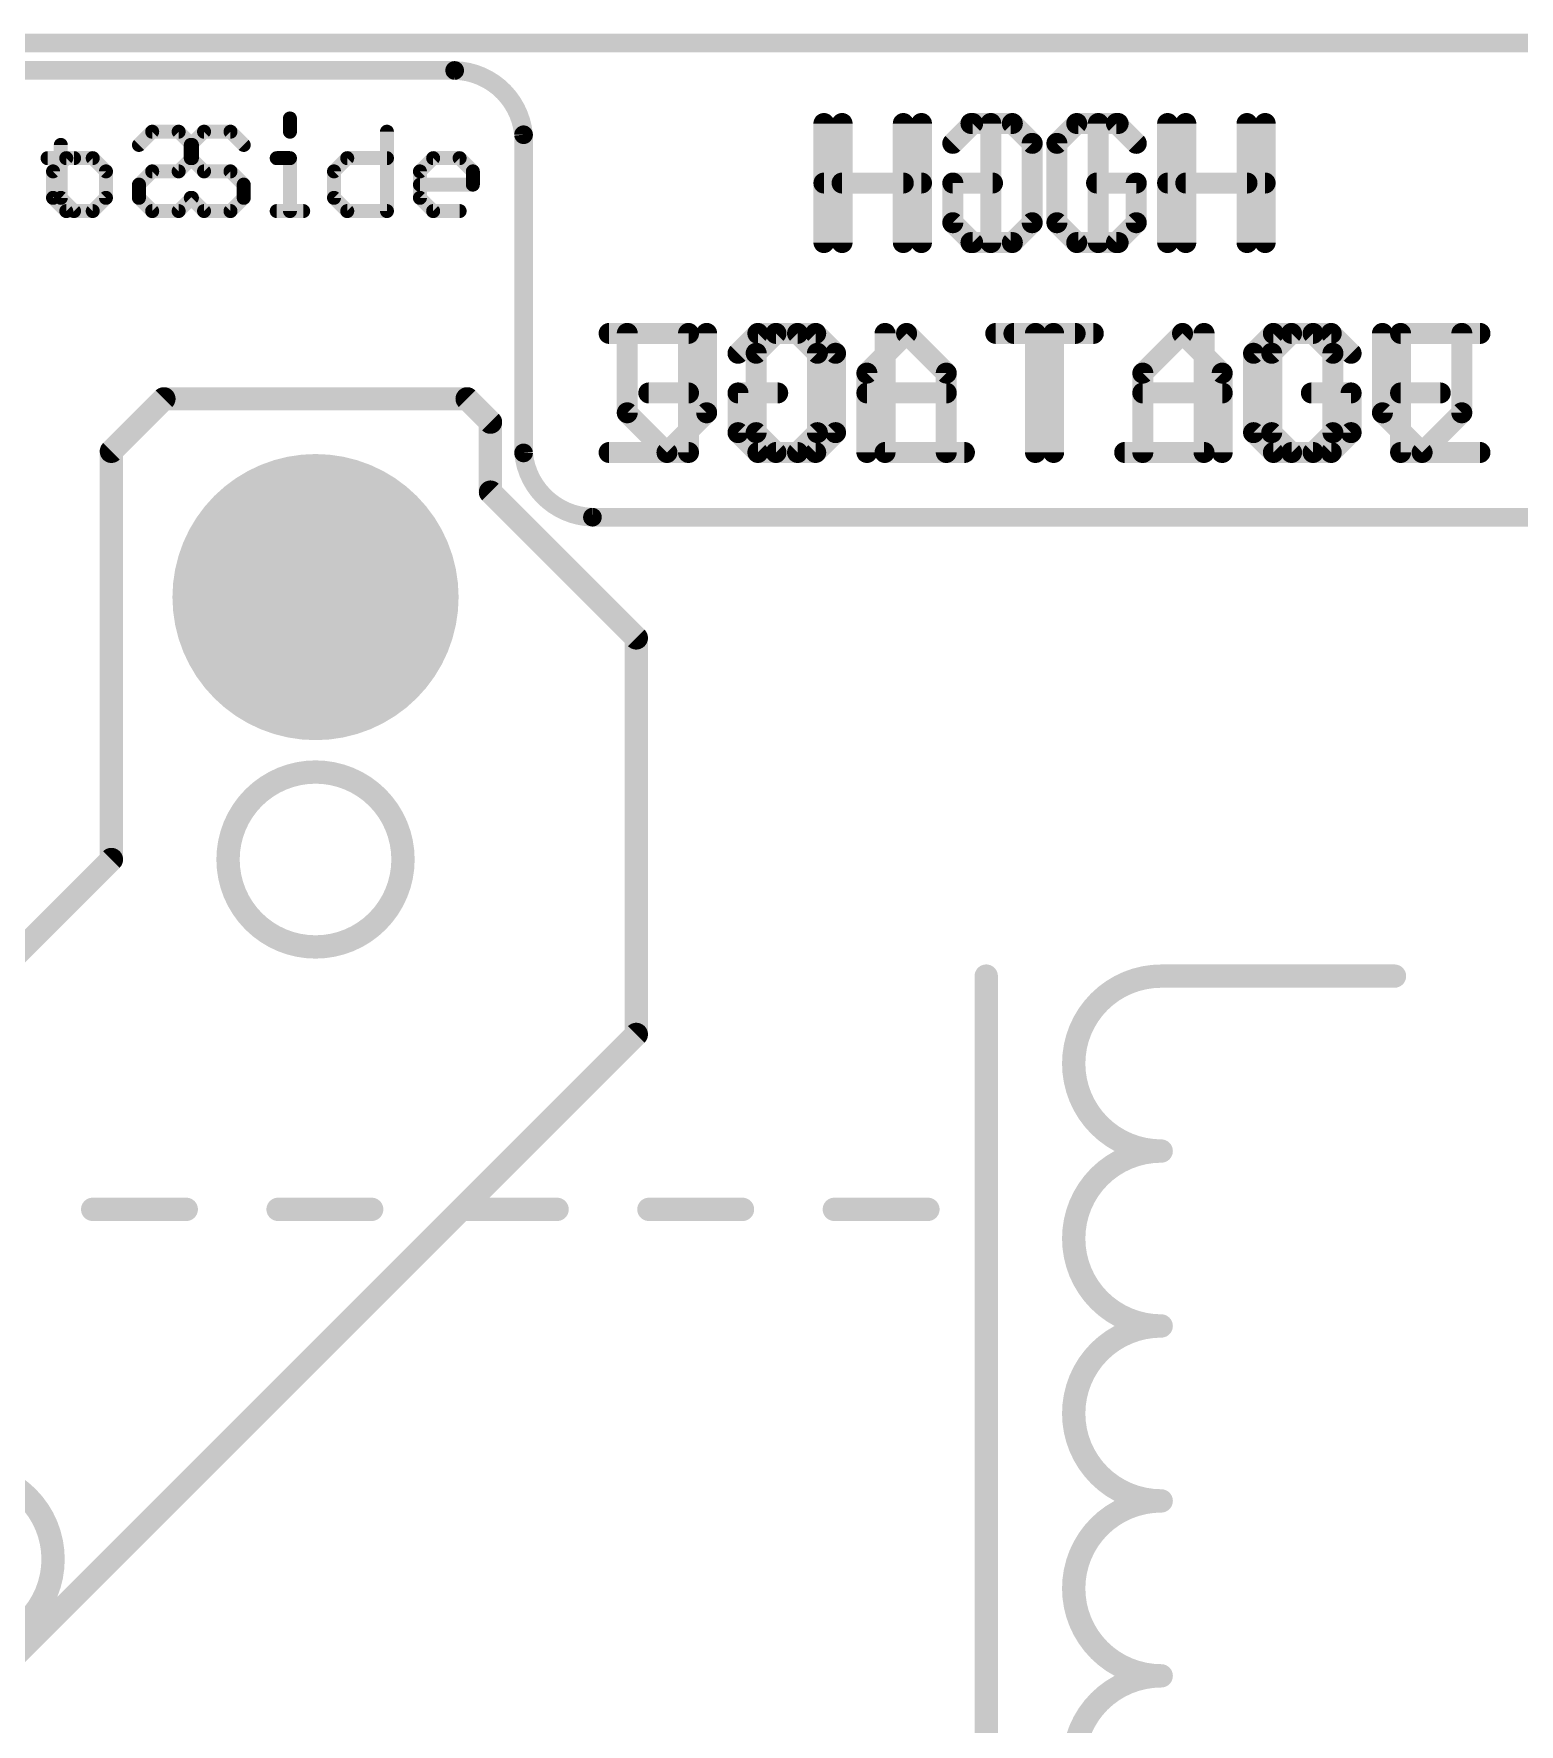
# Model space of a CAD drawing. Extents: x -31 to 86, y -14 to 53.
# Drawn here: x 21.06 to 37.24, y 12.17 to 30.58 of the extents above; entities that cross this region are included whole.
import ezdxf

# ---------------------------------------------------------------- set-up
doc = ezdxf.new("R2010")
doc.units = 0
for name, color, linetype in [('1', 12, 'CONTINUOUS'), ('16', 132, 'CONTINUOUS'), ('17', 110, 'CONTINUOUS'), ('20', 53, 'CONTINUOUS'), ('21', 41, 'CONTINUOUS'), ('22', 40, 'CONTINUOUS')]:
    doc.layers.add(name, color=color, linetype=linetype)

# ---------------------------------------------------------------- blocks, each defined once
blk = doc.blocks.new('ROUNDP')
at = {"const_width": 0.5}
blk.add_lwpolyline([(0, -0.25, 1), (0, 0.25, 1), (0, -0.25)], format="xyb", dxfattribs=at)

msp = doc.modelspace()

# ---------------------------------------------------------------- linework, layer by layer
at = {"layer": '1', "const_width": 0.254}
for points in [[(21.9075, 26.035), (22.479, 26.6065)], [(22.479, 26.6065), (25.781, 26.6065)], [(25.781, 26.6065), (26.035, 26.3525)], [(26.035, 26.3525), (26.035, 25.5905)], [(21.9075, 21.59), (21.9075, 26.035)], [(26.035, 25.5905), (27.6225, 24.003)], [(27.6225, 24.003), (27.6225, 19.685)], [(17.5895, 17.272), (21.9075, 21.59)], [(27.6225, 19.685), (20.6375, 12.7)]]:
    msp.add_lwpolyline(points, dxfattribs=at)
at = {"layer": '1', "const_width": 0.127}
for points in [[(22.479, 26.67, 1), (22.479, 26.543)], [(22.5239, 26.5616, 1), (22.4341, 26.6514)], [(25.8259, 26.6514, 1), (25.7361, 26.5616)], [(25.781, 26.543, 1), (25.781, 26.67)], [(26.0985, 26.3525, 1), (25.9715, 26.3525)], [(25.9901, 26.3076, 1), (26.0799, 26.3974)], [(21.971, 26.035, 1), (21.844, 26.035)], [(21.8626, 26.0799, 1), (21.9524, 25.9901)], [(26.0799, 25.6354, 1), (25.9901, 25.5456)], [(25.9715, 25.5905, 1), (26.0985, 25.5905)], [(27.686, 24.003, 1), (27.559, 24.003)], [(27.5776, 23.9581, 1), (27.6674, 24.0479)], [(21.844, 21.59, 1), (21.971, 21.59)], [(21.9524, 21.5451, 1), (21.8626, 21.6349)], [(27.559, 19.685, 1), (27.686, 19.685)], [(27.6674, 19.6401, 1), (27.5776, 19.7299)]]:
    msp.add_lwpolyline(points, format="xyb", dxfattribs=at)
at = {"layer": '16', "const_width": 0.254}
for points in [[(21.9075, 26.035), (22.479, 26.6065)], [(22.479, 26.6065), (25.781, 26.6065)], [(25.781, 26.6065), (26.035, 26.3525)], [(26.035, 26.3525), (26.035, 25.5905)], [(21.9075, 21.59), (21.9075, 26.035)], [(26.035, 25.5905), (27.6225, 24.003)], [(27.6225, 24.003), (27.6225, 19.685)], [(17.5895, 17.272), (21.9075, 21.59)], [(27.6225, 19.685), (20.6375, 12.7)]]:
    msp.add_lwpolyline(points, dxfattribs=at)
at = {"layer": '16', "const_width": 0.127}
for points in [[(22.479, 26.67, 1), (22.479, 26.543)], [(22.5239, 26.5616, 1), (22.4341, 26.6514)], [(25.8259, 26.6514, 1), (25.7361, 26.5616)], [(25.781, 26.543, 1), (25.781, 26.67)], [(26.0985, 26.3525, 1), (25.9715, 26.3525)], [(25.9901, 26.3076, 1), (26.0799, 26.3974)], [(21.971, 26.035, 1), (21.844, 26.035)], [(21.8626, 26.0799, 1), (21.9524, 25.9901)], [(26.0799, 25.6354, 1), (25.9901, 25.5456)], [(25.9715, 25.5905, 1), (26.0985, 25.5905)], [(27.686, 24.003, 1), (27.559, 24.003)], [(27.5776, 23.9581, 1), (27.6674, 24.0479)], [(21.844, 21.59, 1), (21.971, 21.59)], [(21.9524, 21.5451, 1), (21.8626, 21.6349)], [(27.559, 19.685, 1), (27.686, 19.685)], [(27.6674, 19.6401, 1), (27.5776, 19.7299)]]:
    msp.add_lwpolyline(points, format="xyb", dxfattribs=at)
at = {"layer": '20', "const_width": 0.2032}
msp.add_lwpolyline([(2.54, 30.48), (59.69, 30.48)], dxfattribs=at)
at = {"layer": '21'}
for points, const_width in [([(13.87, 30.1825), (25.645, 30.1825)], 0.2032), ([(23.8516, 29.6596), (23.8516, 29.5155)], 0.1524), ([(29.8631, 28.3083), (29.8631, 29.6048)], 0.2286), ([(30.7275, 29.6048), (30.7275, 28.3083)], 0.2286), ([(31.2664, 29.6048), (31.6986, 29.6048)], 0.2286), ([(31.4825, 28.3083), (31.4825, 29.6048)], 0.2286), ([(32.418, 29.6048), (32.2019, 29.3887)], 0.2286), ([(32.8502, 29.6048), (32.418, 29.6048)], 0.2286), ([(33.0663, 29.3887), (32.8502, 29.6048)], 0.2286), ([(33.6052, 28.3083), (33.6052, 29.6048)], 0.2286), ([(34.4695, 29.6048), (34.4695, 28.3083)], 0.2286), ([(22.9161, 29.5155), (22.772, 29.3715)], 0.1524), ([(23.2042, 29.5155), (22.9161, 29.5155)], 0.1524), ([(23.3483, 29.3715), (23.2042, 29.5155)], 0.1524), ([(24.9075, 29.5155), (24.9075, 28.6512)], 0.1524), ([(26.395, 26.0175), (26.395, 29.4825)], 0.2032), ([(32.2019, 29.3887), (32.2019, 28.5244)], 0.2286), ([(21.2128, 29.2274), (21.501, 29.2274)], 0.1524), ([(21.3569, 29.3715), (21.3569, 28.7953)], 0.1524), ([(22.772, 29.3715), (22.772, 29.2274)], 0.1524), ([(22.772, 29.2274), (22.9161, 29.0834)], 0.1524), ([(23.7076, 29.2274), (23.8516, 29.2274)], 0.1524), ([(23.8516, 29.2274), (23.8516, 28.6512)], 0.1524), ([(24.3312, 29.0834), (24.4753, 29.2274)], 0.1524), ([(24.4753, 29.2274), (24.9075, 29.2274)], 0.1524), ([(25.2668, 29.0834), (25.4108, 29.2274)], 0.1524), ([(25.4108, 29.2274), (25.6989, 29.2274)], 0.1524), ([(25.6989, 29.2274), (25.843, 29.0834)], 0.1524), ([(22.9161, 29.0834), (23.2042, 29.0834)], 0.1524), ([(23.2042, 29.0834), (23.3483, 28.9393)], 0.1524), ([(24.3312, 28.7953), (24.3312, 29.0834)], 0.1524), ([(25.2668, 28.7953), (25.2668, 29.0834)], 0.1524), ([(25.843, 29.0834), (25.843, 28.9393)], 0.1524), ([(23.3483, 28.9393), (23.3483, 28.7953)], 0.1524), ([(25.843, 28.9393), (25.2668, 28.9393)], 0.1524), ([(29.8631, 28.9566), (30.7275, 28.9566)], 0.2286), ([(33.0663, 28.9566), (32.6341, 28.9566)], 0.2286), ([(33.0663, 28.5244), (33.0663, 28.9566)], 0.2286), ([(33.6052, 28.9566), (34.4695, 28.9566)], 0.2286), ([(21.3569, 28.7953), (21.501, 28.6512)], 0.1524), ([(22.9161, 28.6512), (22.772, 28.7953)], 0.1524), ([(23.2042, 28.6512), (22.9161, 28.6512)], 0.1524), ([(23.3483, 28.7953), (23.2042, 28.6512)], 0.1524), ([(23.7076, 28.6512), (23.9957, 28.6512)], 0.1524), ([(24.4753, 28.6512), (24.3312, 28.7953)], 0.1524), ([(24.9075, 28.6512), (24.4753, 28.6512)], 0.1524), ([(25.4108, 28.6512), (25.2668, 28.7953)], 0.1524), ([(25.6989, 28.6512), (25.4108, 28.6512)], 0.1524), ([(32.2019, 28.5244), (32.418, 28.3083)], 0.2286), ([(32.8502, 28.3083), (33.0663, 28.5244)], 0.2286), ([(31.2664, 28.3083), (31.6986, 28.3083)], 0.2286), ([(32.418, 28.3083), (32.8502, 28.3083)], 0.2286), ([(27.5243, 27.3188), (27.5243, 26.4545)], 0.2286), ([(28.3887, 26.4545), (28.3887, 27.3188)], 0.2286), ([(29.1437, 27.3188), (28.9276, 27.1027)], 0.2286), ([(29.5759, 27.3188), (29.1437, 27.3188)], 0.2286), ([(29.7919, 27.1027), (29.5759, 27.3188)], 0.2286), ([(30.3309, 27.3188), (30.3309, 26.0223)], 0.2286), ([(31.7342, 27.3188), (32.5985, 27.3188)], 0.2286), ([(32.1663, 26.0223), (32.1663, 27.3188)], 0.2286), ([(33.1374, 26.8866), (33.5696, 27.3188)], 0.2286), ([(33.5696, 27.3188), (34.0018, 26.8866)], 0.2286), ([(34.7568, 27.3188), (34.5407, 27.1027)], 0.2286), ([(35.189, 27.3188), (34.7568, 27.3188)], 0.2286), ([(35.4051, 27.1027), (35.189, 27.3188)], 0.2286), ([(36.8083, 27.3188), (35.944, 27.3188)], 0.2286), ([(35.944, 27.3188), (35.944, 26.0223)], 0.2286), ([(28.9276, 27.1027), (28.9276, 26.2384)], 0.2286), ([(29.7919, 26.2384), (29.7919, 27.1027)], 0.2286), ([(34.5407, 27.1027), (34.5407, 26.2384)], 0.2286), ([(33.1374, 26.0223), (33.1374, 26.8866)], 0.2286), ([(34.0018, 26.8866), (34.0018, 26.0223)], 0.2286), ([(33.1374, 26.6706), (34.0018, 26.6706)], 0.2286), ([(35.4051, 26.6706), (34.9729, 26.6706)], 0.2286), ([(35.4051, 26.2384), (35.4051, 26.6706)], 0.2286), ([(35.944, 26.6706), (36.3762, 26.6706)], 0.2286), ([(27.5243, 26.4545), (27.9565, 26.0223)], 0.2286), ([(27.9565, 26.0223), (28.3887, 26.4545)], 0.2286), ([(28.9276, 26.2384), (29.1437, 26.0223)], 0.2286), ([(29.5759, 26.0223), (29.7919, 26.2384)], 0.2286), ([(34.5407, 26.2384), (34.7568, 26.0223)], 0.2286), ([(35.189, 26.0223), (35.4051, 26.2384)], 0.2286), ([(29.1437, 26.0223), (29.5759, 26.0223)], 0.2286), ([(30.3309, 26.0223), (31.1952, 26.0223)], 0.2286), ([(34.7568, 26.0223), (35.189, 26.0223)], 0.2286), ([(35.944, 26.0223), (36.8083, 26.0223)], 0.2286), ([(27.145, 25.3175), (45.145, 25.3175)], 0.2032)]:
    msp.add_lwpolyline(points, dxfattribs=dict(at, const_width=const_width))
for points, const_width in [([(26.395, 29.4825, 0.3802), (25.645, 30.1825)], 0.2032), ([(25.6462, 30.2333, 1), (25.6438, 30.1317)], 0.1016), ([(25.645, 30.1317, 1), (25.645, 30.2333)], 0.1016), ([(23.8897, 29.6596, 1), (23.8135, 29.6596)], 0.0762), ([(29.9203, 29.6048, 1), (29.806, 29.6048)], 0.1143), ([(30.7846, 29.6048, 1), (30.6703, 29.6048)], 0.1143), ([(31.2664, 29.662, 1), (31.2664, 29.5477)], 0.1143), ([(31.5396, 29.6048, 1), (31.4253, 29.6048)], 0.1143), ([(31.6986, 29.5477, 1), (31.6986, 29.662)], 0.1143), ([(32.418, 29.662, 1), (32.418, 29.5477)], 0.1143), ([(32.4584, 29.5644, 1), (32.3776, 29.6452)], 0.1143), ([(32.8906, 29.6452, 1), (32.8098, 29.5644)], 0.1143), ([(32.8502, 29.5477, 1), (32.8502, 29.662)], 0.1143), ([(33.6623, 29.6048, 1), (33.548, 29.6048)], 0.1143), ([(34.5267, 29.6048, 1), (34.4124, 29.6048)], 0.1143), ([(22.9161, 29.5536, 1), (22.9161, 29.4774)], 0.0762), ([(22.943, 29.4886, 1), (22.8892, 29.5425)], 0.0762), ([(23.2312, 29.5425, 1), (23.1773, 29.4886)], 0.0762), ([(23.2042, 29.4774, 1), (23.2042, 29.5536)], 0.0762), ([(23.8135, 29.5155, 1), (23.8897, 29.5155)], 0.0762), ([(24.9456, 29.5155, 1), (24.8694, 29.5155)], 0.0762), ([(26.4458, 29.4825, 1), (26.3442, 29.4825)], 0.1016), ([(26.3444, 29.4778, 1), (26.4456, 29.4872)], 0.1016), ([(32.2591, 29.3887, 1), (32.1448, 29.3887)], 0.1143), ([(32.1615, 29.4291, 1), (32.2423, 29.3483)], 0.1143), ([(33.0258, 29.3483, 1), (33.1067, 29.4291)], 0.1143), ([(21.2128, 29.2655, 1), (21.2128, 29.1893)], 0.0762), ([(21.395, 29.3715, 1), (21.3188, 29.3715)], 0.0762), ([(21.501, 29.1893, 1), (21.501, 29.2655)], 0.0762), ([(22.8101, 29.3715, 1), (22.7339, 29.3715)], 0.0762), ([(22.7451, 29.3984, 1), (22.799, 29.3445)], 0.0762), ([(22.799, 29.2544, 1), (22.7451, 29.2005)], 0.0762), ([(23.3213, 29.3445, 1), (23.3752, 29.3984)], 0.0762), ([(23.7076, 29.2655, 1), (23.7076, 29.1893)], 0.0762), ([(23.8897, 29.2274, 1), (23.8135, 29.2274)], 0.0762), ([(23.8516, 29.1893, 1), (23.8516, 29.2655)], 0.0762), ([(24.4753, 29.2655, 1), (24.4753, 29.1893)], 0.0762), ([(24.5022, 29.2005, 1), (24.4484, 29.2544)], 0.0762), ([(24.9075, 29.1893, 1), (24.9075, 29.2655)], 0.0762), ([(25.4108, 29.2655, 1), (25.4108, 29.1893)], 0.0762), ([(25.4378, 29.2005, 1), (25.3839, 29.2544)], 0.0762), ([(25.7259, 29.2544, 1), (25.672, 29.2005)], 0.0762), ([(25.6989, 29.1893, 1), (25.6989, 29.2655)], 0.0762), ([(22.7339, 29.2274, 1), (22.8101, 29.2274)], 0.0762), ([(22.9161, 29.1215, 1), (22.9161, 29.0453)], 0.0762), ([(22.8892, 29.0564, 1), (22.943, 29.1103)], 0.0762), ([(23.2312, 29.1103, 1), (23.1773, 29.0564)], 0.0762), ([(23.2042, 29.0453, 1), (23.2042, 29.1215)], 0.0762), ([(24.3693, 29.0834, 1), (24.2931, 29.0834)], 0.0762), ([(24.3043, 29.1103, 1), (24.3582, 29.0564)], 0.0762), ([(25.2398, 29.1103, 1), (25.2937, 29.0564)], 0.0762), ([(25.3049, 29.0834, 1), (25.2287, 29.0834)], 0.0762), ([(25.8811, 29.0834, 1), (25.8049, 29.0834)], 0.0762), ([(25.816, 29.0564, 1), (25.8699, 29.1103)], 0.0762), ([(23.3864, 28.9393, 1), (23.3102, 28.9393)], 0.0762), ([(23.3213, 28.9124, 1), (23.3752, 28.9663)], 0.0762), ([(25.2668, 28.9774, 1), (25.2668, 28.9012)], 0.0762), ([(25.8049, 28.9393, 1), (25.8811, 28.9393)], 0.0762), ([(25.843, 28.9012, 1), (25.843, 28.9774)], 0.0762), ([(29.8631, 29.0137, 1), (29.8631, 28.8994)], 0.1143), ([(30.7275, 28.8994, 1), (30.7275, 29.0137)], 0.1143), ([(32.6341, 29.0137, 1), (32.6341, 28.8994)], 0.1143), ([(33.1234, 28.9566, 1), (33.0091, 28.9566)], 0.1143), ([(33.0663, 28.8994, 1), (33.0663, 29.0137)], 0.1143), ([(33.6052, 29.0137, 1), (33.6052, 28.8994)], 0.1143), ([(34.4695, 28.8994, 1), (34.4695, 29.0137)], 0.1143), ([(21.3838, 28.8222, 1), (21.33, 28.7683)], 0.0762), ([(21.3188, 28.7953, 1), (21.395, 28.7953)], 0.0762), ([(22.799, 28.8222, 1), (22.7451, 28.7683)], 0.0762), ([(22.9161, 28.6893, 1), (22.9161, 28.6131)], 0.0762), ([(23.2042, 28.6131, 1), (23.2042, 28.6893)], 0.0762), ([(23.3102, 28.7953, 1), (23.3864, 28.7953)], 0.0762), ([(23.3752, 28.7683, 1), (23.3213, 28.8222)], 0.0762), ([(23.7076, 28.6893, 1), (23.7076, 28.6131)], 0.0762), ([(23.9957, 28.6131, 1), (23.9957, 28.6893)], 0.0762), ([(24.3582, 28.8222, 1), (24.3043, 28.7683)], 0.0762), ([(24.2931, 28.7953, 1), (24.3693, 28.7953)], 0.0762), ([(24.4753, 28.6893, 1), (24.4753, 28.6131)], 0.0762), ([(24.9075, 28.6131, 1), (24.9075, 28.6893)], 0.0762), ([(25.2937, 28.8222, 1), (25.2398, 28.7683)], 0.0762), ([(25.2287, 28.7953, 1), (25.3049, 28.7953)], 0.0762), ([(25.4108, 28.6893, 1), (25.4108, 28.6131)], 0.0762), ([(25.6989, 28.6131, 1), (25.6989, 28.6893)], 0.0762), ([(21.474, 28.6243, 1), (21.5279, 28.6781)], 0.0762), ([(22.8892, 28.6243, 1), (22.943, 28.6781)], 0.0762), ([(23.1773, 28.6781, 1), (23.2312, 28.6243)], 0.0762), ([(23.8135, 28.6512, 1), (23.8897, 28.6512)], 0.0762), ([(24.4484, 28.6243, 1), (24.5022, 28.6781)], 0.0762), ([(24.8694, 28.6512, 1), (24.9456, 28.6512)], 0.0762), ([(25.3839, 28.6243, 1), (25.4378, 28.6781)], 0.0762), ([(32.2423, 28.5648, 1), (32.1615, 28.484)], 0.1143), ([(32.1448, 28.5244, 1), (32.2591, 28.5244)], 0.1143), ([(33.0091, 28.5244, 1), (33.1234, 28.5244)], 0.1143), ([(33.1067, 28.484, 1), (33.0258, 28.5648)], 0.1143), ([(29.806, 28.3083, 1), (29.9203, 28.3083)], 0.1143), ([(30.6703, 28.3083, 1), (30.7846, 28.3083)], 0.1143), ([(31.2664, 28.3655, 1), (31.2664, 28.2512)], 0.1143), ([(31.4253, 28.3083, 1), (31.5396, 28.3083)], 0.1143), ([(31.6986, 28.2512, 1), (31.6986, 28.3655)], 0.1143), ([(32.418, 28.3655, 1), (32.418, 28.2512)], 0.1143), ([(32.3776, 28.2679, 1), (32.4584, 28.3487)], 0.1143), ([(32.8098, 28.3487, 1), (32.8906, 28.2679)], 0.1143), ([(32.8502, 28.2512, 1), (32.8502, 28.3655)], 0.1143), ([(33.548, 28.3083, 1), (33.6623, 28.3083)], 0.1143), ([(34.4124, 28.3083, 1), (34.5267, 28.3083)], 0.1143), ([(27.5815, 27.3188, 1), (27.4672, 27.3188)], 0.1143), ([(28.4458, 27.3188, 1), (28.3315, 27.3188)], 0.1143), ([(29.1437, 27.376, 1), (29.1437, 27.2617)], 0.1143), ([(29.1841, 27.2784, 1), (29.1033, 27.3592)], 0.1143), ([(29.6163, 27.3592, 1), (29.5354, 27.2784)], 0.1143), ([(29.5759, 27.2617, 1), (29.5759, 27.376)], 0.1143), ([(30.388, 27.3188, 1), (30.2737, 27.3188)], 0.1143), ([(31.7342, 27.376, 1), (31.7342, 27.2617)], 0.1143), ([(32.2235, 27.3188, 1), (32.1092, 27.3188)], 0.1143), ([(32.5985, 27.2617, 1), (32.5985, 27.376)], 0.1143), ([(33.61, 27.3592, 1), (33.5292, 27.2784)], 0.1143), ([(33.61, 27.2784, 1), (33.5292, 27.3592)], 0.1143), ([(34.7568, 27.376, 1), (34.7568, 27.2617)], 0.1143), ([(34.7972, 27.2784, 1), (34.7164, 27.3592)], 0.1143), ([(35.2294, 27.3592, 1), (35.1486, 27.2784)], 0.1143), ([(35.189, 27.2617, 1), (35.189, 27.376)], 0.1143), ([(35.944, 27.376, 1), (35.944, 27.2617)], 0.1143), ([(36.0011, 27.3188, 1), (35.8868, 27.3188)], 0.1143), ([(36.8083, 27.2617, 1), (36.8083, 27.376)], 0.1143), ([(28.9848, 27.1027, 1), (28.8705, 27.1027)], 0.1143), ([(28.8872, 27.1431, 1), (28.968, 27.0623)], 0.1143), ([(29.8491, 27.1027, 1), (29.7348, 27.1027)], 0.1143), ([(29.7515, 27.0623, 1), (29.8324, 27.1431)], 0.1143), ([(34.5003, 27.1431, 1), (34.5811, 27.0623)], 0.1143), ([(34.5979, 27.1027, 1), (34.4836, 27.1027)], 0.1143), ([(35.3646, 27.0623, 1), (35.4455, 27.1431)], 0.1143), ([(33.097, 26.927, 1), (33.1778, 26.8462)], 0.1143), ([(33.1946, 26.8866, 1), (33.0803, 26.8866)], 0.1143), ([(34.0589, 26.8866, 1), (33.9446, 26.8866)], 0.1143), ([(33.9614, 26.8462, 1), (34.0422, 26.927)], 0.1143), ([(33.1374, 26.7277, 1), (33.1374, 26.6134)], 0.1143), ([(34.0018, 26.6134, 1), (34.0018, 26.7277)], 0.1143), ([(34.9729, 26.7277, 1), (34.9729, 26.6134)], 0.1143), ([(35.4622, 26.6706, 1), (35.3479, 26.6706)], 0.1143), ([(35.4051, 26.6134, 1), (35.4051, 26.7277)], 0.1143), ([(35.944, 26.7277, 1), (35.944, 26.6134)], 0.1143), ([(36.3762, 26.6134, 1), (36.3762, 26.7277)], 0.1143), ([(27.5647, 26.4949, 1), (27.4839, 26.4141)], 0.1143), ([(27.4672, 26.4545, 1), (27.5815, 26.4545)], 0.1143), ([(28.3315, 26.4545, 1), (28.4458, 26.4545)], 0.1143), ([(28.4291, 26.4141, 1), (28.3483, 26.4949)], 0.1143), ([(28.968, 26.2788, 1), (28.8872, 26.198)], 0.1143), ([(29.8324, 26.198, 1), (29.7515, 26.2788)], 0.1143), ([(34.5811, 26.2788, 1), (34.5003, 26.198)], 0.1143), ([(35.4455, 26.198, 1), (35.3646, 26.2788)], 0.1143), ([(28.8705, 26.2384, 1), (28.9848, 26.2384)], 0.1143), ([(29.7348, 26.2384, 1), (29.8491, 26.2384)], 0.1143), ([(34.4836, 26.2384, 1), (34.5979, 26.2384)], 0.1143), ([(35.3479, 26.2384, 1), (35.4622, 26.2384)], 0.1143), ([(26.395, 26.0175, 0.3802), (27.145, 25.3175)], 0.2032), ([(26.4456, 26.0222, 1), (26.3444, 26.0128)], 0.1016), ([(26.3442, 26.0175, 1), (26.4458, 26.0175)], 0.1016), ([(27.9161, 26.0627, 1), (27.9969, 25.9819)], 0.1143), ([(27.9161, 25.9819, 1), (27.9969, 26.0627)], 0.1143), ([(29.1437, 26.0795, 1), (29.1437, 25.9652)], 0.1143), ([(29.1033, 25.9819, 1), (29.1841, 26.0627)], 0.1143), ([(29.5354, 26.0627, 1), (29.6163, 25.9819)], 0.1143), ([(29.5759, 25.9652, 1), (29.5759, 26.0795)], 0.1143), ([(30.3309, 26.0795, 1), (30.3309, 25.9652)], 0.1143), ([(30.2737, 26.0223, 1), (30.388, 26.0223)], 0.1143), ([(31.1952, 25.9652, 1), (31.1952, 26.0795)], 0.1143), ([(32.1092, 26.0223, 1), (32.2235, 26.0223)], 0.1143), ([(33.0803, 26.0223, 1), (33.1946, 26.0223)], 0.1143), ([(33.9446, 26.0223, 1), (34.0589, 26.0223)], 0.1143), ([(34.7568, 26.0795, 1), (34.7568, 25.9652)], 0.1143), ([(34.7164, 25.9819, 1), (34.7972, 26.0627)], 0.1143), ([(35.1486, 26.0627, 1), (35.2294, 25.9819)], 0.1143), ([(35.189, 25.9652, 1), (35.189, 26.0795)], 0.1143), ([(35.944, 26.0795, 1), (35.944, 25.9652)], 0.1143), ([(35.8868, 26.0223, 1), (36.0011, 26.0223)], 0.1143), ([(36.8083, 25.9652, 1), (36.8083, 26.0795)], 0.1143), ([(27.145, 25.3683, 1), (27.145, 25.2667)], 0.1016), ([(27.1438, 25.2667, 1), (27.1462, 25.3683)], 0.1016)]:
    msp.add_lwpolyline(points, format="xyb", dxfattribs=dict(at, const_width=const_width))
at = {"layer": '22'}
for points, const_width in [([(29.7226, 29.6048, 1), (29.6083, 29.6048)], 0.1143), ([(30.587, 29.6048, 1), (30.4727, 29.6048)], 0.1143), ([(31.2848, 29.662, 1), (31.2848, 29.5477)], 0.1143), ([(31.3252, 29.5644, 1), (31.2444, 29.6452)], 0.1143), ([(31.7574, 29.6452, 1), (31.6766, 29.5644)], 0.1143), ([(31.717, 29.5477, 1), (31.717, 29.662)], 0.1143), ([(32.4364, 29.662, 1), (32.4364, 29.5477)], 0.1143), ([(32.7097, 29.6048, 1), (32.5954, 29.6048)], 0.1143), ([(32.8686, 29.5477, 1), (32.8686, 29.662)], 0.1143), ([(33.4647, 29.6048, 1), (33.3504, 29.6048)], 0.1143), ([(34.329, 29.6048, 1), (34.2147, 29.6048)], 0.1143), ([(22.3516, 29.5536, 1), (22.3516, 29.4774)], 0.0762), ([(22.3786, 29.4886, 1), (22.3247, 29.5425)], 0.0762), ([(22.6667, 29.5425, 1), (22.6128, 29.4886)], 0.0762), ([(22.6397, 29.4774, 1), (22.6397, 29.5536)], 0.0762), ([(31.0283, 29.4291, 1), (31.1092, 29.3483)], 0.1143), ([(31.9902, 29.3887, 1), (31.8759, 29.3887)], 0.1143), ([(31.8927, 29.3483, 1), (31.9735, 29.4291)], 0.1143), ([(21.4161, 29.2655, 1), (21.4161, 29.1893)], 0.0762), ([(21.4431, 29.2005, 1), (21.3892, 29.2544)], 0.0762), ([(21.7312, 29.2544, 1), (21.6773, 29.2005)], 0.0762), ([(21.7042, 29.1893, 1), (21.7042, 29.2655)], 0.0762), ([(22.1806, 29.3984, 1), (22.2345, 29.3445)], 0.0762), ([(22.8219, 29.3715, 1), (22.7457, 29.3715)], 0.0762), ([(22.7569, 29.3445, 1), (22.8107, 29.3984)], 0.0762), ([(22.8107, 29.2005, 1), (22.7569, 29.2544)], 0.0762), ([(21.2451, 29.1103, 1), (21.299, 29.0564)], 0.0762), ([(21.3102, 29.0834, 1), (21.234, 29.0834)], 0.0762), ([(21.8864, 29.0834, 1), (21.8102, 29.0834)], 0.0762), ([(21.8213, 29.0564, 1), (21.8752, 29.1103)], 0.0762), ([(22.3516, 29.1215, 1), (22.3516, 29.0453)], 0.0762), ([(22.3786, 29.0564, 1), (22.3247, 29.1103)], 0.0762), ([(22.6128, 29.1103, 1), (22.6667, 29.0564)], 0.0762), ([(22.6397, 29.0453, 1), (22.6397, 29.1215)], 0.0762), ([(22.7457, 29.2274, 1), (22.8219, 29.2274)], 0.0762), ([(22.1806, 28.9663, 1), (22.2345, 28.9124)], 0.0762), ([(22.2457, 28.9393, 1), (22.1695, 28.9393)], 0.0762), ([(29.6655, 29.0137, 1), (29.6655, 28.8994)], 0.1143), ([(30.5298, 28.8994, 1), (30.5298, 29.0137)], 0.1143), ([(31.0687, 29.0137, 1), (31.0687, 28.8994)], 0.1143), ([(31.1259, 28.9566, 1), (31.0116, 28.9566)], 0.1143), ([(31.5009, 28.8994, 1), (31.5009, 29.0137)], 0.1143), ([(33.4075, 29.0137, 1), (33.4075, 28.8994)], 0.1143), ([(34.2719, 28.8994, 1), (34.2719, 29.0137)], 0.1143), ([(21.299, 28.8222, 1), (21.2451, 28.7683)], 0.0762), ([(21.234, 28.7953, 1), (21.3102, 28.7953)], 0.0762), ([(21.4161, 28.6893, 1), (21.4161, 28.6131)], 0.0762), ([(21.7042, 28.6131, 1), (21.7042, 28.6893)], 0.0762), ([(21.8102, 28.7953, 1), (21.8864, 28.7953)], 0.0762), ([(21.8752, 28.7683, 1), (21.8213, 28.8222)], 0.0762), ([(22.2345, 28.8222, 1), (22.1806, 28.7683)], 0.0762), ([(22.1695, 28.7953, 1), (22.2457, 28.7953)], 0.0762), ([(22.3516, 28.6893, 1), (22.3516, 28.6131)], 0.0762), ([(22.6397, 28.6131, 1), (22.6397, 28.6893)], 0.0762), ([(22.8107, 28.7683, 1), (22.7569, 28.8222)], 0.0762), ([(21.3892, 28.6243, 1), (21.4431, 28.6781)], 0.0762), ([(21.6773, 28.6781, 1), (21.7312, 28.6243)], 0.0762), ([(22.3247, 28.6243, 1), (22.3786, 28.6781)], 0.0762), ([(22.6128, 28.6781, 1), (22.6667, 28.6243)], 0.0762), ([(31.1092, 28.5648, 1), (31.0283, 28.484)], 0.1143), ([(31.0116, 28.5244, 1), (31.1259, 28.5244)], 0.1143), ([(31.8759, 28.5244, 1), (31.9902, 28.5244)], 0.1143), ([(31.9735, 28.484, 1), (31.8927, 28.5648)], 0.1143), ([(29.6083, 28.3083, 1), (29.7226, 28.3083)], 0.1143), ([(30.4727, 28.3083, 1), (30.587, 28.3083)], 0.1143), ([(31.2848, 28.3655, 1), (31.2848, 28.2512)], 0.1143), ([(31.2444, 28.2679, 1), (31.3252, 28.3487)], 0.1143), ([(31.6766, 28.3487, 1), (31.7574, 28.2679)], 0.1143), ([(31.717, 28.2512, 1), (31.717, 28.3655)], 0.1143), ([(32.4364, 28.3655, 1), (32.4364, 28.2512)], 0.1143), ([(32.5954, 28.3083, 1), (32.7097, 28.3083)], 0.1143), ([(32.8686, 28.2512, 1), (32.8686, 28.3655)], 0.1143), ([(33.3504, 28.3083, 1), (33.4647, 28.3083)], 0.1143), ([(34.2147, 28.3083, 1), (34.329, 28.3083)], 0.1143), ([(27.3267, 27.376, 1), (27.3267, 27.2617)], 0.1143), ([(28.2482, 27.3188, 1), (28.1339, 27.3188)], 0.1143), ([(28.191, 27.2617, 1), (28.191, 27.376)], 0.1143), ([(28.946, 27.376, 1), (28.946, 27.2617)], 0.1143), ([(28.9864, 27.2784, 1), (28.9056, 27.3592)], 0.1143), ([(29.4186, 27.3592, 1), (29.3378, 27.2784)], 0.1143), ([(29.3782, 27.2617, 1), (29.3782, 27.376)], 0.1143), ([(30.6058, 27.3592, 1), (30.525, 27.2784)], 0.1143), ([(30.6058, 27.2784, 1), (30.525, 27.3592)], 0.1143), ([(31.5365, 27.376, 1), (31.5365, 27.2617)], 0.1143), ([(32.0258, 27.3188, 1), (31.9115, 27.3188)], 0.1143), ([(32.4008, 27.2617, 1), (32.4008, 27.376)], 0.1143), ([(33.8613, 27.3188, 1), (33.747, 27.3188)], 0.1143), ([(34.5591, 27.376, 1), (34.5591, 27.2617)], 0.1143), ([(34.5996, 27.2784, 1), (34.5187, 27.3592)], 0.1143), ([(35.0317, 27.3592, 1), (34.9509, 27.2784)], 0.1143), ([(34.9913, 27.2617, 1), (34.9913, 27.376)], 0.1143), ([(35.8035, 27.3188, 1), (35.6892, 27.3188)], 0.1143), ([(36.6678, 27.3188, 1), (36.5535, 27.3188)], 0.1143), ([(28.6895, 27.1431, 1), (28.7704, 27.0623)], 0.1143), ([(29.6514, 27.1027, 1), (29.5371, 27.1027)], 0.1143), ([(29.5539, 27.0623, 1), (29.6347, 27.1431)], 0.1143), ([(34.4002, 27.1027, 1), (34.2859, 27.1027)], 0.1143), ([(34.3026, 27.1431, 1), (34.3835, 27.0623)], 0.1143), ([(35.2645, 27.1027, 1), (35.1502, 27.1027)], 0.1143), ([(35.167, 27.0623, 1), (35.2478, 27.1431)], 0.1143), ([(30.0928, 26.927, 1), (30.1736, 26.8462)], 0.1143), ([(30.1904, 26.8866, 1), (30.0761, 26.8866)], 0.1143), ([(31.0547, 26.8866, 1), (30.9404, 26.8866)], 0.1143), ([(30.9572, 26.8462, 1), (31.038, 26.927)], 0.1143), ([(27.7588, 26.7277, 1), (27.7588, 26.6134)], 0.1143), ([(28.191, 26.6134, 1), (28.191, 26.7277)], 0.1143), ([(28.7871, 26.6706, 1), (28.6728, 26.6706)], 0.1143), ([(28.7299, 26.7277, 1), (28.7299, 26.6134)], 0.1143), ([(29.1621, 26.6134, 1), (29.1621, 26.7277)], 0.1143), ([(30.1332, 26.7277, 1), (30.1332, 26.6134)], 0.1143), ([(30.9976, 26.6134, 1), (30.9976, 26.7277)], 0.1143), ([(35.7867, 26.4949, 1), (35.7059, 26.4141)], 0.1143), ([(35.6892, 26.4545, 1), (35.8035, 26.4545)], 0.1143), ([(36.5535, 26.4545, 1), (36.6678, 26.4545)], 0.1143), ([(36.6511, 26.4141, 1), (36.5703, 26.4949)], 0.1143), ([(28.7704, 26.2788, 1), (28.6895, 26.198)], 0.1143), ([(29.6347, 26.198, 1), (29.5539, 26.2788)], 0.1143), ([(34.3835, 26.2788, 1), (34.3026, 26.198)], 0.1143), ([(35.2478, 26.198, 1), (35.167, 26.2788)], 0.1143), ([(28.6728, 26.2384, 1), (28.7871, 26.2384)], 0.1143), ([(29.5371, 26.2384, 1), (29.6514, 26.2384)], 0.1143), ([(34.2859, 26.2384, 1), (34.4002, 26.2384)], 0.1143), ([(35.1502, 26.2384, 1), (35.2645, 26.2384)], 0.1143), ([(27.3267, 26.0795, 1), (27.3267, 25.9652)], 0.1143), ([(28.1339, 26.0223, 1), (28.2482, 26.0223)], 0.1143), ([(28.191, 25.9652, 1), (28.191, 26.0795)], 0.1143), ([(28.946, 26.0795, 1), (28.946, 25.9652)], 0.1143), ([(28.9056, 25.9819, 1), (28.9864, 26.0627)], 0.1143), ([(29.3378, 26.0627, 1), (29.4186, 25.9819)], 0.1143), ([(29.3782, 25.9652, 1), (29.3782, 26.0795)], 0.1143), ([(30.0761, 26.0223, 1), (30.1904, 26.0223)], 0.1143), ([(30.9404, 26.0223, 1), (31.0547, 26.0223)], 0.1143), ([(31.9115, 26.0223, 1), (32.0258, 26.0223)], 0.1143), ([(32.9398, 26.0795, 1), (32.9398, 25.9652)], 0.1143), ([(33.747, 26.0223, 1), (33.8613, 26.0223)], 0.1143), ([(33.8041, 25.9652, 1), (33.8041, 26.0795)], 0.1143), ([(34.5591, 26.0795, 1), (34.5591, 25.9652)], 0.1143), ([(34.5187, 25.9819, 1), (34.5996, 26.0627)], 0.1143), ([(34.9509, 26.0627, 1), (35.0317, 25.9819)], 0.1143), ([(34.9913, 25.9652, 1), (34.9913, 26.0795)], 0.1143), ([(36.1381, 26.0627, 1), (36.2189, 25.9819)], 0.1143), ([(36.1381, 25.9819, 1), (36.2189, 26.0627)], 0.1143), ([(24.13, 20.6375, 1), (24.13, 22.5425, 1), (24.13, 20.6375)], 0.254), ([(31.496, 20.32, 1), (31.369, 20.32)], 0.127), ([(33.3375, 20.32, 1), (33.3375, 18.415)], 0.254), ([(33.3375, 20.3835, 1), (33.3375, 20.2565)], 0.127), ([(33.3375, 20.2565, 1), (33.3375, 20.3835)], 0.127), ([(35.8775, 20.2565, 1), (35.8775, 20.3835)], 0.127), ([(33.3375, 18.415, 1), (33.3375, 16.51)], 0.254), ([(33.3375, 18.3515, 1), (33.3375, 18.4785)], 0.127), ([(33.3375, 18.3515, 1), (33.3375, 18.4785)], 0.127), ([(21.7037, 17.8435, 1), (21.7037, 17.7165)], 0.127), ([(22.7225, 17.7165, 1), (22.7225, 17.8435)], 0.127), ([(23.7225, 17.8435, 1), (23.7225, 17.7165)], 0.127), ([(24.7413, 17.7165, 1), (24.7413, 17.8435)], 0.127), ([(25.7413, 17.8435, 1), (25.7413, 17.7165)], 0.127), ([(26.76, 17.7165, 1), (26.76, 17.8435)], 0.127), ([(27.76, 17.8435, 1), (27.76, 17.7165)], 0.127), ([(28.7788, 17.7165, 1), (28.7788, 17.8435)], 0.127), ([(29.7788, 17.8435, 1), (29.7788, 17.7165)], 0.127), ([(30.7975, 17.7165, 1), (30.7975, 17.8435)], 0.127), ([(33.3375, 16.51, 1), (33.3375, 14.605)], 0.254), ([(33.3375, 16.4465, 1), (33.3375, 16.5735)], 0.127), ([(33.3375, 16.4465, 1), (33.3375, 16.5735)], 0.127), ([(20.32, 13.0175, 1), (20.32, 14.9225, 1), (20.32, 13.0175)], 0.254), ([(33.3375, 14.605, 1), (33.3375, 12.7)], 0.254), ([(33.3375, 14.5415, 1), (33.3375, 14.6685)], 0.127), ([(33.3375, 14.5415, 1), (33.3375, 14.6685)], 0.127), ([(33.3375, 12.7, 1), (33.3375, 10.795)], 0.254), ([(33.3375, 12.6365, 1), (33.3375, 12.7635)], 0.127), ([(33.3375, 12.6365, 1), (33.3375, 12.7635)], 0.127)]:
    msp.add_lwpolyline(points, format="xyb", dxfattribs=dict(at, const_width=const_width))
for points, const_width in [([(29.6655, 29.6048), (29.6655, 28.3083)], 0.2286), ([(30.5298, 28.3083), (30.5298, 29.6048)], 0.2286), ([(31.0687, 29.3887), (31.2848, 29.6048)], 0.2286), ([(31.2848, 29.6048), (31.717, 29.6048)], 0.2286), ([(31.717, 29.6048), (31.9331, 29.3887)], 0.2286), ([(32.8686, 29.6048), (32.4364, 29.6048)], 0.2286), ([(32.6525, 28.3083), (32.6525, 29.6048)], 0.2286), ([(33.4075, 29.6048), (33.4075, 28.3083)], 0.2286), ([(34.2719, 28.3083), (34.2719, 29.6048)], 0.2286), ([(22.2076, 29.3715), (22.3516, 29.5155)], 0.1524), ([(22.3516, 29.5155), (22.6397, 29.5155)], 0.1524), ([(22.6397, 29.5155), (22.7838, 29.3715)], 0.1524), ([(31.9331, 29.3887), (31.9331, 28.5244)], 0.2286), ([(21.2721, 29.0834), (21.4161, 29.2274)], 0.1524), ([(21.4161, 29.2274), (21.7042, 29.2274)], 0.1524), ([(21.7042, 29.2274), (21.8483, 29.0834)], 0.1524), ([(22.7838, 29.2274), (22.6397, 29.0834)], 0.1524), ([(22.7838, 29.3715), (22.7838, 29.2274)], 0.1524), ([(21.2721, 28.7953), (21.2721, 29.0834)], 0.1524), ([(21.8483, 29.0834), (21.8483, 28.7953)], 0.1524), ([(22.3516, 29.0834), (22.2076, 28.9393)], 0.1524), ([(22.6397, 29.0834), (22.3516, 29.0834)], 0.1524), ([(22.2076, 28.9393), (22.2076, 28.7953)], 0.1524), ([(30.5298, 28.9566), (29.6655, 28.9566)], 0.2286), ([(31.0687, 28.5244), (31.0687, 28.9566)], 0.2286), ([(31.0687, 28.9566), (31.5009, 28.9566)], 0.2286), ([(34.2719, 28.9566), (33.4075, 28.9566)], 0.2286), ([(21.4161, 28.6512), (21.2721, 28.7953)], 0.1524), ([(21.7042, 28.6512), (21.4161, 28.6512)], 0.1524), ([(21.8483, 28.7953), (21.7042, 28.6512)], 0.1524), ([(22.2076, 28.7953), (22.3516, 28.6512)], 0.1524), ([(22.3516, 28.6512), (22.6397, 28.6512)], 0.1524), ([(22.6397, 28.6512), (22.7838, 28.7953)], 0.1524), ([(31.2848, 28.3083), (31.0687, 28.5244)], 0.2286), ([(31.9331, 28.5244), (31.717, 28.3083)], 0.2286), ([(31.717, 28.3083), (31.2848, 28.3083)], 0.2286), ([(32.8686, 28.3083), (32.4364, 28.3083)], 0.2286), ([(27.3267, 27.3188), (28.191, 27.3188)], 0.2286), ([(28.191, 27.3188), (28.191, 26.0223)], 0.2286), ([(28.7299, 27.1027), (28.946, 27.3188)], 0.2286), ([(28.946, 27.3188), (29.3782, 27.3188)], 0.2286), ([(29.3782, 27.3188), (29.5943, 27.1027)], 0.2286), ([(30.5654, 27.3188), (30.1332, 26.8866)], 0.2286), ([(30.9976, 26.8866), (30.5654, 27.3188)], 0.2286), ([(32.4008, 27.3188), (31.5365, 27.3188)], 0.2286), ([(31.9687, 26.0223), (31.9687, 27.3188)], 0.2286), ([(33.8041, 27.3188), (33.8041, 26.0223)], 0.2286), ([(34.3431, 27.1027), (34.5591, 27.3188)], 0.2286), ([(34.5591, 27.3188), (34.9913, 27.3188)], 0.2286), ([(34.9913, 27.3188), (35.2074, 27.1027)], 0.2286), ([(35.7463, 26.4545), (35.7463, 27.3188)], 0.2286), ([(36.6107, 27.3188), (36.6107, 26.4545)], 0.2286), ([(29.5943, 27.1027), (29.5943, 26.2384)], 0.2286), ([(34.3431, 26.2384), (34.3431, 27.1027)], 0.2286), ([(35.2074, 27.1027), (35.2074, 26.2384)], 0.2286), ([(30.1332, 26.8866), (30.1332, 26.0223)], 0.2286), ([(30.9976, 26.0223), (30.9976, 26.8866)], 0.2286), ([(28.191, 26.6706), (27.7588, 26.6706)], 0.2286), ([(28.7299, 26.2384), (28.7299, 26.6706)], 0.2286), ([(28.7299, 26.6706), (29.1621, 26.6706)], 0.2286), ([(30.9976, 26.6706), (30.1332, 26.6706)], 0.2286), ([(36.1785, 26.0223), (35.7463, 26.4545)], 0.2286), ([(36.6107, 26.4545), (36.1785, 26.0223)], 0.2286), ([(28.946, 26.0223), (28.7299, 26.2384)], 0.2286), ([(29.5943, 26.2384), (29.3782, 26.0223)], 0.2286), ([(34.5591, 26.0223), (34.3431, 26.2384)], 0.2286), ([(35.2074, 26.2384), (34.9913, 26.0223)], 0.2286), ([(28.191, 26.0223), (27.3267, 26.0223)], 0.2286), ([(29.3782, 26.0223), (28.946, 26.0223)], 0.2286), ([(33.8041, 26.0223), (32.9398, 26.0223)], 0.2286), ([(34.9913, 26.0223), (34.5591, 26.0223)], 0.2286), ([(31.4325, 20.32), (31.4325, 10.795)], 0.254), ([(33.3375, 20.32), (35.8775, 20.32)], 0.254), ([(22.7225, 17.78), (21.7037, 17.78)], 0.254), ([(24.7413, 17.78), (23.7225, 17.78)], 0.254), ([(26.76, 17.78), (25.7413, 17.78)], 0.254), ([(28.7788, 17.78), (27.76, 17.78)], 0.254), ([(30.7975, 17.78), (29.7788, 17.78)], 0.254)]:
    msp.add_lwpolyline(points, dxfattribs=dict(at, const_width=const_width))

# ---------------------------------------------------------------- block references
at = {"layer": '17', "xscale": 3.116, "yscale": 3.116, "rotation": 90}
msp.add_blockref('ROUNDP', (24.13, 24.4475), dxfattribs=at)
msp.add_blockref('ROUNDP', (24.13, 24.4475), dxfattribs=at)

doc.saveas('drawing.dxf')
